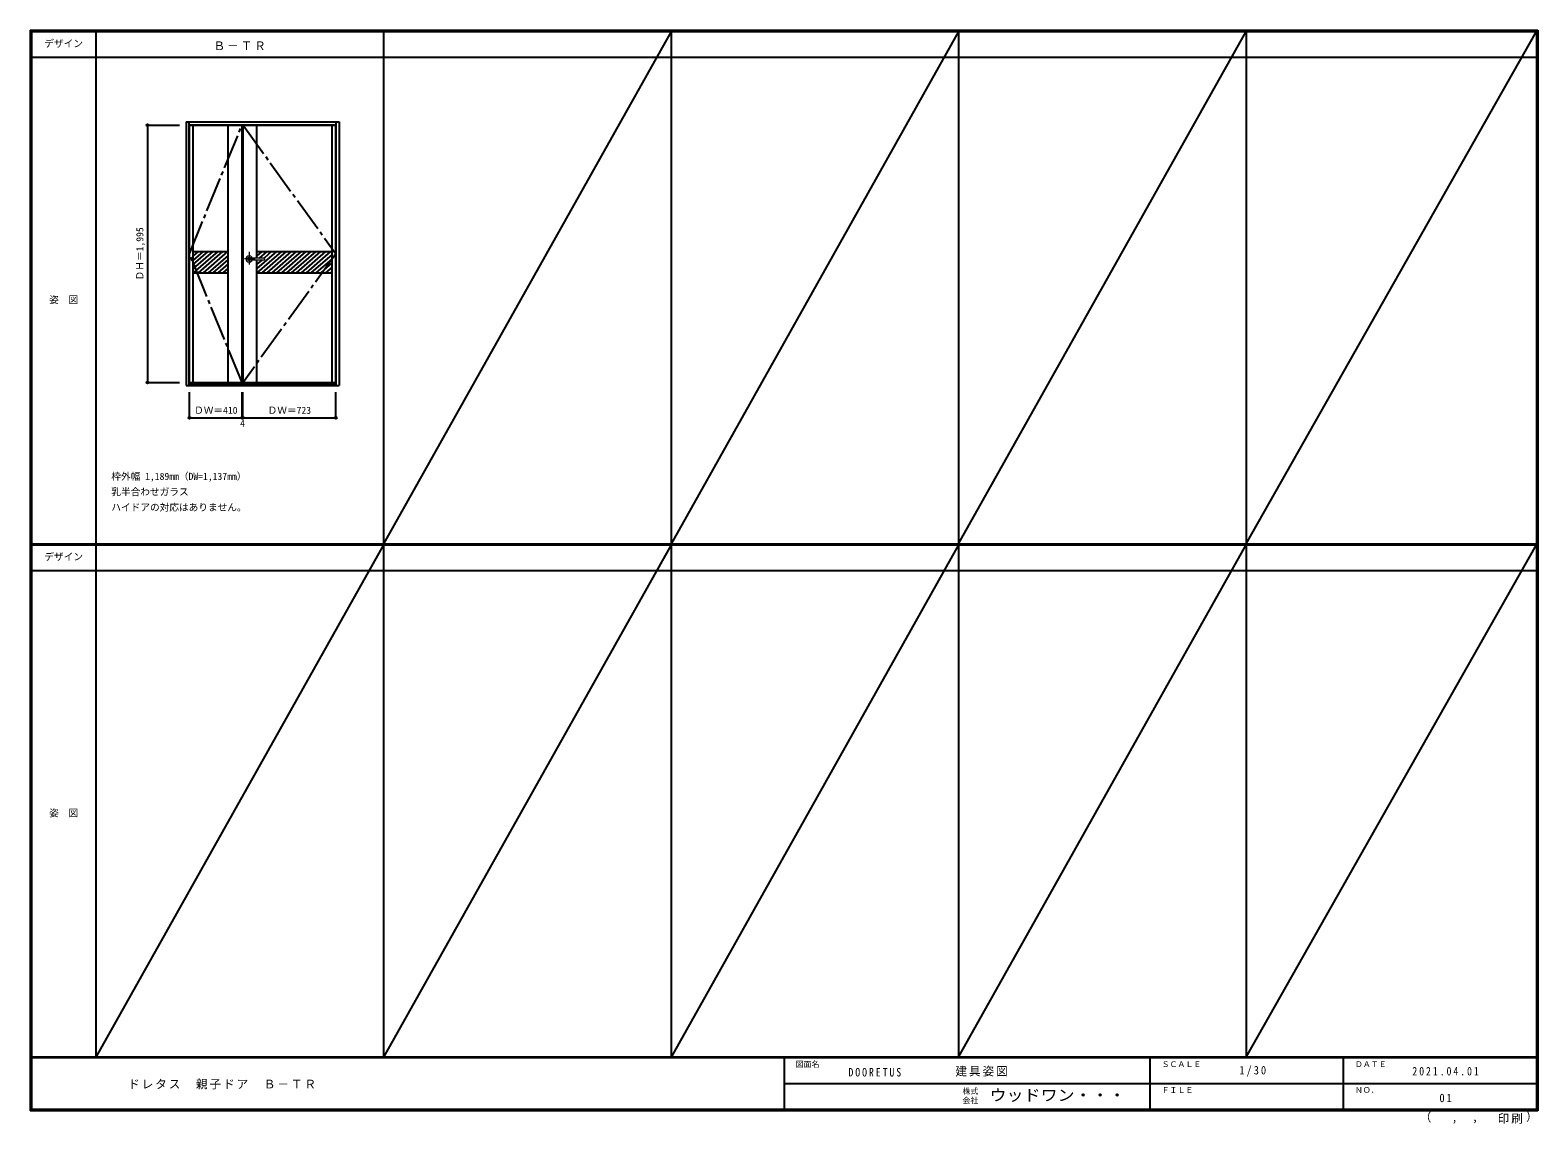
# Model space of a CAD drawing. Units: millimetres, scale not verified. Extents: x -6000 to 5700, y -4307 to 4175.
import ezdxf
from ezdxf.enums import TextEntityAlignment as Align

# ---------------------------------------------------------------- set-up
doc = ezdxf.new("R2010")
doc.units = ezdxf.units.MM
doc.header["$LTSCALE"] = 30
doc.header["$PDMODE"] = 32
doc.header["$PDSIZE"] = 15
doc.linetypes.add('CHAIN1', pattern=[8, 5, -1, 1, -1])
doc.linetypes.add('CHAIN2', pattern=[12, 9, -1, 1, -1])
for name, color, linetype in [('0-2_扉', 7, 'Continuous'), ('0-4_枠', 3, 'Continuous'), ('0-7', 7, 'CHAIN2'), ('0-A_文字', 7, 'Continuous'), ('0-B_寸法', 7, 'Continuous'), ('0-C_ハッチ', 4, 'Continuous'), ('F-1_枠', 6, 'Continuous'), ('F-A_文字', 7, 'Continuous')]:
    doc.layers.add(name, color=color, linetype=linetype)
doc.layers.add('0-5_レバー', color=7, linetype='Continuous', lineweight=18)
doc.styles.add('ＭＳ ゴシック', font='')
doc.styles.get('ＭＳ ゴシック').set_extended_font_data('MS Gothic')

msp = doc.modelspace()

# ---------------------------------------------------------------- linework, layer by layer
at = {"layer": '0-2_扉'}
for p, q in [((-4734, 1443), (-4734, 3438)), ((-4464, 1443), (-4464, 3438)), ((-4356, 1443), (-4356, 3438)), ((-4348, 1443), (-4348, 3438)), ((-4240, 2407.5), (-4240, 3438)), ((-3657, 1443), (-3657, 3438)), ((-3627, 1443), (-3627, 3438)), ((-4734, 2458), (-4464, 2458)), ((-4240, 2458), (-3657, 2458)), ((-4240, 1443), (-4240, 2393.5)), ((-4734, 2293), (-4464, 2293)), ((-4240, 2293), (-3657, 2293))]:
    msp.add_line(p, q, dxfattribs=at)
for points in [[(-4764, 1443), (-4764, 3438), (-4354, 3438)], [(-4764, 1443), (-4354, 1443), (-4354, 3438)], [(-4350, 1443), (-4350, 3438), (-3627, 3438)], [(-4350, 1443), (-3627, 1443), (-3627, 3438)]]:
    msp.add_lwpolyline(points, dxfattribs=at)
at = {"layer": '0-4_枠'}
for p, q in [((-4790, 3465), (-4790, 1418)), ((-4790, 3465), (-3601, 3465)), ((-4766, 1418), (-4766, 3465)), ((-4766, 3441), (-3625, 3441)), ((-3625, 1418), (-3625, 3465)), ((-3601, 3465), (-3601, 1418)), ((-4790, 1418), (-3601, 1418)), ((-4766, 1430), (-3625, 1430))]:
    msp.add_line(p, q, dxfattribs=at)
at = {"layer": '0-5_レバー', "color": 4, "linetype": 'CHAIN1'}
for p, q in [((-4252.7, 2400.5), (-4335.72, 2400.5)), ((-4299.5, 2456.96), (-4299.5, 2357.11))]:
    msp.add_line(p, q, dxfattribs=at)
at = {"layer": '0-5_レバー'}
for q in [(-4182.5, 2405.99), (-4182.5, 2395)]:
    msp.add_line((-4182.5, 2400.5), q, dxfattribs=at)
for points in [[(-4289.54, 2407.49), (-4290.31, 2408.28), (-4292.28, 2409.65), (-4294.53, 2410.66), (-4296.96, 2411.29), (-4299.5, 2411.5), (-4302.04, 2411.29), (-4304.47, 2410.66), (-4306.72, 2409.65), (-4308.69, 2408.28), (-4310.31, 2406.61), (-4311.51, 2404.71), (-4312.25, 2402.65), (-4312.5, 2400.5), (-4312.25, 2398.35), (-4311.51, 2396.29), (-4310.31, 2394.39), (-4308.69, 2392.72), (-4306.72, 2391.35), (-4304.47, 2390.34), (-4302.04, 2389.71), (-4299.5, 2389.5), (-4296.96, 2389.71), (-4294.53, 2390.34), (-4292.28, 2391.35), (-4290.31, 2392.72), (-4289.54, 2393.51)], [(-4184, 2407.5), (-4193.73, 2407.5), (-4203.91, 2407.5), (-4213.51, 2407.5), (-4222.5, 2407.5), (-4230.91, 2407.5), (-4238.72, 2407.5), (-4245.54, 2407.5), (-4251.84, 2407.5), (-4257.61, 2407.5), (-4262.85, 2407.5), (-4267.64, 2407.5), (-4272.3, 2407.5), (-4276.5, 2407.5), (-4280.25, 2407.5), (-4282.25, 2407.5), (-4284.1, 2407.5), (-4286.11, 2407.49), (-4288.52, 2407.49), (-4290.01, 2407.49), (-4291.55, 2407.49), (-4293.07, 2407.49), (-4294.17, 2407.49), (-4294.63, 2407.49), (-4294.63, 2407.48)], [(-4294.48, 2393.51), (-4294.35, 2393.51), (-4293.91, 2393.51), (-4293.19, 2393.51), (-4292.17, 2393.51), (-4290.91, 2393.51), (-4289.56, 2393.51), (-4286.7, 2393.51), (-4283.72, 2393.5), (-4280.7, 2393.5), (-4277.66, 2393.5), (-4274.59, 2393.5), (-4271.51, 2393.5), (-4267.51, 2393.5), (-4263.1, 2393.5), (-4258.13, 2393.5), (-4252.6, 2393.5), (-4246.51, 2393.5), (-4239.86, 2393.5), (-4232.65, 2393.5), (-4224.06, 2393.5), (-4214.8, 2393.5), (-4204.86, 2393.5), (-4194.25, 2393.5), (-4184, 2393.5)], [(-4184, 2407.5), (-4193.08, 2407.5), (-4193.48, 2407.5)]]:
    msp.add_lwpolyline(points, dxfattribs=at)
for centre, radius, start, end in [((-4299.5, 2400.5), 24.55, 16.59952, 343.36736), ((-4184, 2406), 1.5, 0.00847, 89.9163), ((-4184, 2406), 1.5, 360, 90.17419), ((-4184, 2395), 1.5, 270.16419, 0), ((-4184, 2395), 1.5, 269.91059, 359.99153)]:
    msp.add_arc(centre, radius, start, end, dxfattribs=at)
at = {"layer": '0-7'}
for p, q in [((-4764, 2440.5), (-4356, 3438)), ((-4348, 3438), (-3627, 2440.5)), ((-4356, 1443), (-4764, 2440.5)), ((-3627, 2440.5), (-4348, 1443))]:
    msp.add_line(p, q, dxfattribs=at)
at = {"layer": '0-B_寸法', "color": 4}
for p, q in [((-5090, 3438), (-5090, 1443)), ((-5090, 3438), (-4840, 3438)), ((-5090, 1443), (-4840, 1443)), ((-4764, 1168), (-4764, 1368)), ((-4354, 1168), (-4354, 1368)), ((-3627, 1168), (-3627, 1368)), ((-4350, 1168), (-3627, 1168))]:
    msp.add_line(p, q, dxfattribs=at)
msp.add_lwpolyline([(-4764, 1168), (-4354, 1168), (-4350, 1168), (-4350, 1368)], dxfattribs=at)
at = {"layer": '0-B_寸法'}
for p in [(-5090, 3438), (-5090, 1443), (-4764, 1168), (-4354, 1168), (-4350, 1168), (-3627, 1168)]:
    msp.add_point(p, dxfattribs=at)
at = {"layer": '0-C_ハッチ'}
for p, q in [((-4696.64, 2458), (-4734, 2425.46)), ((-4582.45, 2458), (-4734, 2326)), ((-4620.51, 2458), (-4734, 2359.16)), ((-4658.58, 2458), (-4734, 2392.31)), ((-4544.38, 2458), (-4733.83, 2293)), ((-4506.32, 2458), (-4695.76, 2293)), ((-4468.26, 2458), (-4657.7, 2293)), ((-4202.64, 2458), (-4240, 2425.46)), ((-4088.45, 2458), (-4240, 2326)), ((-4050.38, 2458), (-4239.83, 2293)), ((-4164.58, 2458), (-4222.53, 2407.53)), ((-4012.32, 2458), (-4201.76, 2293)), ((-4126.51, 2458), (-4184.22, 2407.74)), ((-3974.26, 2458), (-4163.7, 2293)), ((-3936.19, 2458), (-4125.64, 2293)), ((-3898.13, 2458), (-4087.57, 2293)), ((-3860.06, 2458), (-4049.51, 2293)), ((-3822, 2458), (-4011.44, 2293)), ((-3783.93, 2458), (-3973.38, 2293)), ((-3745.87, 2458), (-3935.31, 2293)), ((-3707.8, 2458), (-3897.25, 2293)), ((-3669.74, 2458), (-3859.18, 2293)), ((-4464, 2428.55), (-4619.64, 2293)), ((-4464, 2395.4), (-4581.57, 2293)), ((-4464, 2362.25), (-4543.51, 2293)), ((-4200.57, 2393.5), (-4240, 2359.16)), ((-3657, 2435.94), (-3821.12, 2293)), ((-3657, 2402.79), (-3783.06, 2293)), ((-3657, 2369.64), (-3744.99, 2293)), ((-4464, 2329.09), (-4505.44, 2293)), ((-3657, 2336.48), (-3706.93, 2293)), ((-3657, 2303.33), (-3668.86, 2293))]:
    msp.add_line(p, q, dxfattribs=at)
at = {"layer": 'F-1_枠'}
for p, q in [((-6000, 4175), (5700, 4175)), ((-6000, 4175), (-6000, -4205)), ((-6000, 4170), (5700, 4170)), ((-6000, 4165), (5700, 4165)), ((-5995, 4175), (-5995, -4205)), ((-5990, 4175), (-5990, -4205)), ((-5490, 4175), (-5490, -3790)), ((-3258.4, 4175), (-3258.4, -3790)), ((-1026.8, 4175), (-1026.8, -3790)), ((1204.8, 4175), (1204.8, -3790)), ((3436.4, 4175), (3436.4, -3790)), ((5690, 4175), (5690, -4205)), ((5695, 4175), (5695, -4205)), ((5700, 4175), (5700, -4205)), ((-6000, 3965), (5700, 3965)), ((-6000, 190.5), (5700, 190.5)), ((-6000, 187.5), (5700, 187.5)), ((-6000, 184.5), (5700, 184.5)), ((-6000, -15.5), (5700, -15.5)), ((5700, -3790), (-6000, -3790)), ((5700, -3795), (-6000, -3795)), ((-150, -3795), (-150, -4195)), ((2690, -3795), (2690, -4195)), ((4190, -3795), (4190, -4195)), ((-150, -3995), (5690, -3995.01)), ((5700, -4195), (-6000, -4195)), ((5700, -4200), (-6000, -4200)), ((5700, -4205), (-6000, -4205))]:
    msp.add_line(p, q, dxfattribs=at)
at = {"layer": 'F-A_文字'}
for p, q in [((-1026.8, 4165), (-3258.4, 190.5)), ((1204.8, 4165), (-1026.8, 190.5)), ((1204.8, 190.5), (3436.4, 4165)), ((3436.4, 190.5), (5690, 4165)), ((-3258.4, 184.5), (-5490, -3790)), ((-1026.8, 184.5), (-3258.4, -3790)), ((1204.8, 184.5), (-1026.8, -3790)), ((1204.8, -3790), (3436.4, 184.5)), ((3436.4, -3790), (5690, 184.5))]:
    msp.add_line(p, q, dxfattribs=at)

# ---------------------------------------------------------------- texts
at = {"layer": '0-A_文字', "style": 'ＭＳ ゴシック'}
for s, p in [('枠外幅 1,189mm（DW=1,137mm）', (-5370, 670.5)), ('乳半合わせガラス', (-5370, 550.5)), ('ハイドアの対応はありません。', (-5370, 430.5))]:
    msp.add_text(s, height=54.99, dxfattribs=at).set_placement(p, align=Align.BOTTOM_LEFT)
at = {"layer": '0-A_文字', "insert": (-4576.7, 4020), "char_height": 65.98, "attachment_point": 7, "style": 'ＭＳ ゴシック'}
msp.add_mtext('\\T1.17;Ｂ－ＴＲ', dxfattribs=at)
at = {"layer": '0-B_寸法', "style": 'ＭＳ ゴシック'}
msp.add_text('ＤＨ＝1,995', height=54.99, rotation=90, dxfattribs=at).set_placement((-5105, 2234.25), align=Align.BOTTOM_LEFT)
for s, p in [('ＤＷ＝410', (-4727.75, 1183)), ('ＤＷ＝723', (-4157.25, 1183)), ('4', (-4370.75, 1080.61))]:
    msp.add_text(s, height=54.99, dxfattribs=at).set_placement(p, align=Align.BOTTOM_LEFT)
at = {"layer": 'F-A_文字', "style": 'ＭＳ ゴシック'}
for s, height, p in [('デザイン', 54.99, (-5890, 4027.5)), ('姿\u3000図', 54.99, (-5852.5, 2040.25)), ('デザイン', 54.99, (-5890, 47)), ('姿\u3000図', 54.99, (-5852.5, -1940.25)), ('図面名', 43.99, (-60, -3880)), ('ＳＣＡＬＥ', 43.99, (2780, -3880)), ('ＤＡＴＥ', 43.99, (4280, -3880)), ('株式', 43.99, (1235, -4089)), ('ＦＩＬＥ', 43.99, (2780, -4080)), ('ＮＯ．', 43.99, (4280, -4080)), ('会社', 43.99, (1235, -4161)), ('（', 65.98, (4784.03, -4308.31)), ('）', 65.98, (5608.4, -4304.13)), (',', 65.98, (5031.28, -4308.31)), (',', 65.98, (5190.2, -4305.53))]:
    msp.add_text(s, height=height, dxfattribs=at).set_placement(p, align=Align.BOTTOM_LEFT)
at = {"layer": 'F-A_文字', "style": 'ＭＳ ゴシック', "width": 1.1}
msp.add_text('ウッドワン・・・', height=87.98, dxfattribs=at).set_placement((1445, -4155), align=Align.BOTTOM_LEFT)
at = {"layer": 'F-A_文字', "char_height": 65.98, "attachment_point": 7, "style": 'ＭＳ ゴシック'}
for s, insert in [('\\T1.17;建具姿図', (1180.42, -3940)), ('\\T1.38;\\W0.9;1/30', (3383.75, -3940)), ('\\T1.17;ドレタス\u3000親子ドア\u3000Ｂ－ＴＲ', (-5240, -4040)), ('\\T1.39;\\W0.85;DOORETUS', (350, -3940.79)), ('\\T1.39;\\W0.85;2021.04.01', (4726.25, -3932.5)), ('\\T1.36;\\W0.9;01', (4936.25, -4140)), ('\\T1.17;印刷', (5388.15, -4306.92))]:
    msp.add_mtext(s, dxfattribs=dict(at, insert=insert))

doc.saveas('drawing.dxf')
